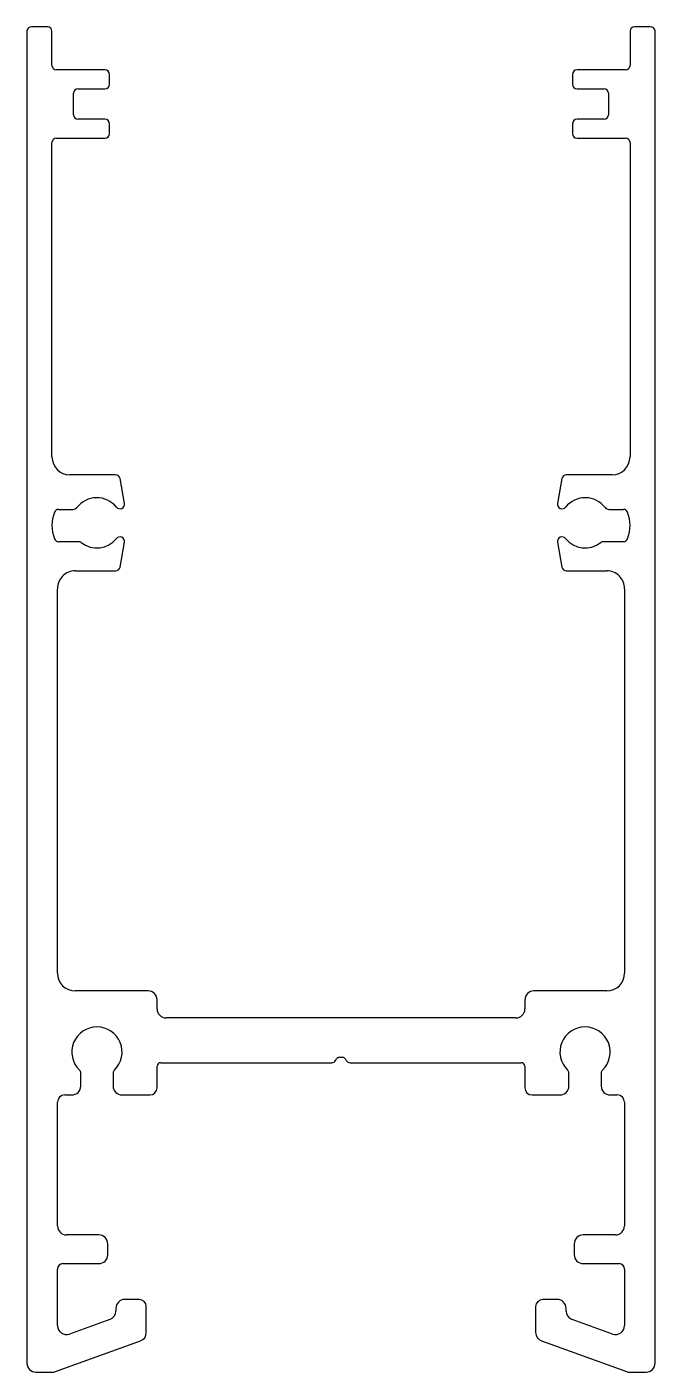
# Model space of a CAD drawing. Extents: x 1.5 to 36.5, y 1.6 to 76.6.
import ezdxf

# ---------------------------------------------------------------- set-up
doc = ezdxf.new("R2010")
doc.units = 0
doc.layers.get('0').update_dxf_attribs({"linetype": 'CONTINUOUS'})

msp = doc.modelspace()

# ---------------------------------------------------------------- linework, layer by layer
for p, q in [((2.603, 76.596), (1.703, 76.596)), ((36.209, 76.596), (35.309, 76.596)), ((1.456, 76.385), (1.456, 2.096)), ((2.853, 74.446), (2.853, 76.346)), ((35.059, 76.346), (35.059, 74.446)), ((36.456, 2.096), (36.456, 76.385)), ((5.803, 74.196), (3.103, 74.196)), ((6.053, 73.396), (6.053, 73.946)), ((31.859, 73.946), (31.859, 73.396)), ((34.809, 74.196), (32.109, 74.196)), ((4.053, 72.296), (4.053, 72.896)), ((4.303, 73.146), (5.803, 73.146)), ((32.109, 73.146), (33.609, 73.146)), ((33.859, 72.896), (33.859, 72.296)), ((4.053, 71.696), (4.053, 72.296)), ((33.859, 72.296), (33.859, 71.696)), ((5.803, 71.446), (4.303, 71.446)), ((33.609, 71.446), (32.109, 71.446)), ((6.053, 70.646), (6.053, 71.196)), ((31.859, 71.196), (31.859, 70.646)), ((2.853, 52.62), (2.853, 70.146)), ((3.103, 70.396), (5.803, 70.396)), ((32.109, 70.396), (34.809, 70.396)), ((35.059, 70.146), (35.059, 52.62)), ((6.398, 51.62), (3.853, 51.62)), ((6.888, 50.028), (6.644, 51.413)), ((31.268, 51.413), (31.023, 50.028)), ((34.059, 51.62), (31.514, 51.62)), ((3.224, 49.696), (4.037, 49.696)), ((33.875, 49.696), (34.688, 49.696)), ((4.333, 47.896), (3.224, 47.896)), ((6.644, 46.479), (6.888, 47.864)), ((31.023, 47.864), (31.268, 46.479)), ((34.688, 47.896), (33.578, 47.896)), ((4.151, 46.273), (6.398, 46.273)), ((31.514, 46.273), (33.761, 46.273)), ((3.153, 23.846), (3.151, 45.272)), ((34.761, 45.272), (34.759, 23.846)), ((8.209, 22.846), (4.153, 22.846)), ((33.759, 22.846), (29.703, 22.846)), ((8.709, 21.846), (8.709, 22.346)), ((29.203, 22.346), (29.203, 21.846)), ((18.956, 21.346), (9.209, 21.346)), ((28.703, 21.346), (18.956, 21.346)), ((8.909, 18.846), (18.441, 18.846)), ((18.658, 18.971), (18.701, 19.046)), ((18.874, 19.146), (19.035, 19.146)), ((19.208, 19.046), (19.252, 18.971)), ((19.468, 18.846), (29.001, 18.846)), ((4.457, 17.546), (4.457, 18.26)), ((6.257, 18.26), (6.257, 17.546)), ((8.709, 17.446), (8.709, 18.646)), ((29.201, 18.646), (29.201, 17.446)), ((31.654, 17.546), (31.654, 18.26)), ((33.454, 18.26), (33.454, 17.546)), ((3.159, 9.743), (3.159, 16.646)), ((3.559, 17.046), (3.957, 17.046)), ((6.757, 17.046), (8.309, 17.046)), ((29.601, 17.046), (31.154, 17.046)), ((33.954, 17.046), (34.351, 17.046)), ((34.751, 16.646), (34.751, 9.743)), ((5.459, 9.243), (3.659, 9.243)), ((34.251, 9.243), (32.451, 9.243)), ((5.959, 8.143), (5.959, 8.743)), ((31.951, 8.743), (31.951, 8.143)), ((3.459, 7.643), (5.459, 7.643)), ((32.451, 7.643), (34.451, 7.643)), ((3.159, 4.189), (3.159, 7.343)), ((34.751, 7.343), (34.751, 4.189)), ((7.709, 5.646), (6.909, 5.646)), ((31.001, 5.646), (30.201, 5.646)), ((6.078, 4.528), (3.828, 3.719)), ((6.409, 5.146), (6.409, 4.999)), ((8.109, 3.803), (8.109, 5.246)), ((29.801, 5.246), (29.801, 3.804)), ((31.501, 4.999), (31.501, 5.146)), ((34.081, 3.719), (31.831, 4.528)), ((2.993, 1.611), (7.778, 3.333)), ((30.131, 3.334), (34.917, 1.611)), ((1.956, 1.596), (2.908, 1.596)), ((35.001, 1.596), (35.956, 1.596))]:
    msp.add_line(p, q)
for centre, radius, start, end in [((1.703, 76.346), 0.25, 90, 170.99298), ((2.603, 76.346), 0.25, 0, 90), ((35.309, 76.346), 0.25, 90, 180), ((36.209, 76.346), 0.25, 9.00702, 90), ((3.103, 74.446), 0.25, 180, 270), ((34.809, 74.446), 0.25, 270, 0), ((5.803, 73.946), 0.25, 0, 90), ((32.109, 73.946), 0.25, 90, 180), ((4.303, 72.896), 0.25, 90, 180), ((5.803, 73.396), 0.25, 270, 0), ((32.109, 73.396), 0.25, 180, 270), ((33.609, 72.896), 0.25, 0, 90), ((4.303, 71.696), 0.25, 180, 270), ((5.803, 71.196), 0.25, 0, 90), ((32.109, 71.196), 0.25, 90, 180), ((33.609, 71.696), 0.25, 270, 0), ((5.803, 70.646), 0.25, 270, 360), ((32.109, 70.646), 0.25, 180, 270), ((3.103, 70.146), 0.25, 90, 180), ((34.809, 70.146), 0.25, 0, 90), ((3.853, 52.62), 1, 180, 270), ((34.059, 52.62), 1, 270, 0), ((6.398, 51.37), 0.25, 10, 90), ((31.514, 51.37), 0.25, 90, 170), ((5.349, 48.946), 1.4, 38.846, 142.6948), ((32.562, 48.946), 1.4, 37.3052, 141.154), ((4.909, 48.796), 2.057, 158.91427, 201.08573), ((3.224, 49.446), 0.25, 90, 158.91427), ((4.037, 49.946), 0.25, 270, 322.6948), ((6.638, 49.984), 0.254, 218.846, 10), ((31.274, 49.984), 0.254, 170, 321.154), ((33.875, 49.946), 0.25, 217.3052, 270), ((34.688, 49.446), 0.25, 21.08573, 90), ((33.002, 48.796), 2.057, 338.91427, 21.08573), ((3.224, 48.146), 0.25, 201.08573, 270), ((5.349, 48.946), 1.4, 231.98772, 321.154), ((6.638, 47.908), 0.254, 350, 141.154), ((31.274, 47.908), 0.254, 38.846, 190), ((32.562, 48.946), 1.4, 218.846, 308.01228), ((34.688, 48.146), 0.25, 270, 338.91427), ((4.333, 47.646), 0.25, 51.98772, 90), ((33.578, 47.646), 0.25, 90, 128.01228), ((4.151, 45.273), 1, 90, 180.00498), ((6.398, 46.523), 0.25, 270, 350), ((31.514, 46.523), 0.25, 190, 270), ((33.761, 45.273), 1, 359.99502, 90), ((4.153, 23.846), 1, 180.00507, 270.00034), ((33.759, 23.846), 1, 269.99966, 359.99493), ((8.209, 22.346), 0.5, 0, 90.00034), ((29.703, 22.346), 0.5, 89.99966, 180), ((9.209, 21.846), 0.5, 180, 270), ((28.703, 21.846), 0.5, 270, 0), ((5.357, 19.443), 1.4, 314.18439, 225.81561), ((32.554, 19.443), 1.4, 314.18439, 225.81561), ((8.909, 18.646), 0.2, 90, 180), ((18.441, 19.096), 0.25, 270, 329.99563), ((18.874, 18.946), 0.2, 90, 149.99563), ((19.035, 18.946), 0.2, 30.00437, 90), ((19.468, 19.096), 0.25, 210.00437, 270), ((29.001, 18.646), 0.2, 360, 90), ((4.207, 18.26), 0.25, 0, 45.81561), ((6.507, 18.26), 0.25, 134.18439, 180), ((31.404, 18.26), 0.25, 0, 45.81561), ((33.704, 18.26), 0.25, 134.18439, 180), ((3.957, 17.546), 0.5, 270.00011, 360), ((6.757, 17.546), 0.5, 180, 270.00011), ((8.309, 17.446), 0.4, 270.00011, 0), ((29.601, 17.446), 0.4, 180, 269.99989), ((31.154, 17.546), 0.5, 269.99989, 360), ((33.954, 17.546), 0.5, 180, 269.99989), ((3.559, 16.646), 0.4, 90.00011, 180), ((34.351, 16.646), 0.4, 0, 89.99989), ((3.659, 9.743), 0.5, 180, 270), ((5.459, 8.743), 0.5, 0, 90), ((32.451, 8.743), 0.5, 90, 180), ((34.251, 9.743), 0.5, 270, 0), ((3.459, 7.343), 0.3, 90, 180), ((5.459, 8.143), 0.5, 270, 0), ((32.451, 8.143), 0.5, 180, 270), ((34.451, 7.343), 0.3, 0, 90), ((6.909, 5.146), 0.5, 90, 180), ((7.709, 5.246), 0.4, 0, 90), ((30.201, 5.246), 0.4, 90, 180), ((31.001, 5.146), 0.5, 0, 90), ((5.909, 4.999), 0.5, 289.79602, 0), ((32.001, 4.999), 0.5, 180, 250.20398), ((3.659, 4.189), 0.5, 180, 289.79602), ((7.609, 3.803), 0.5, 289.78801, 0), ((30.301, 3.804), 0.5, 180, 250.20398), ((34.251, 4.189), 0.5, 250.20398, 0), ((1.956, 2.096), 0.5, 180.00114, 270.00038), ((2.908, 1.846), 0.25, 270.00038, 289.78801), ((35.001, 1.846), 0.25, 250.20398, 269.99962), ((35.956, 2.096), 0.5, 269.99962, 359.99886)]:
    msp.add_arc(centre, radius, start, end)

doc.saveas('drawing.dxf')
